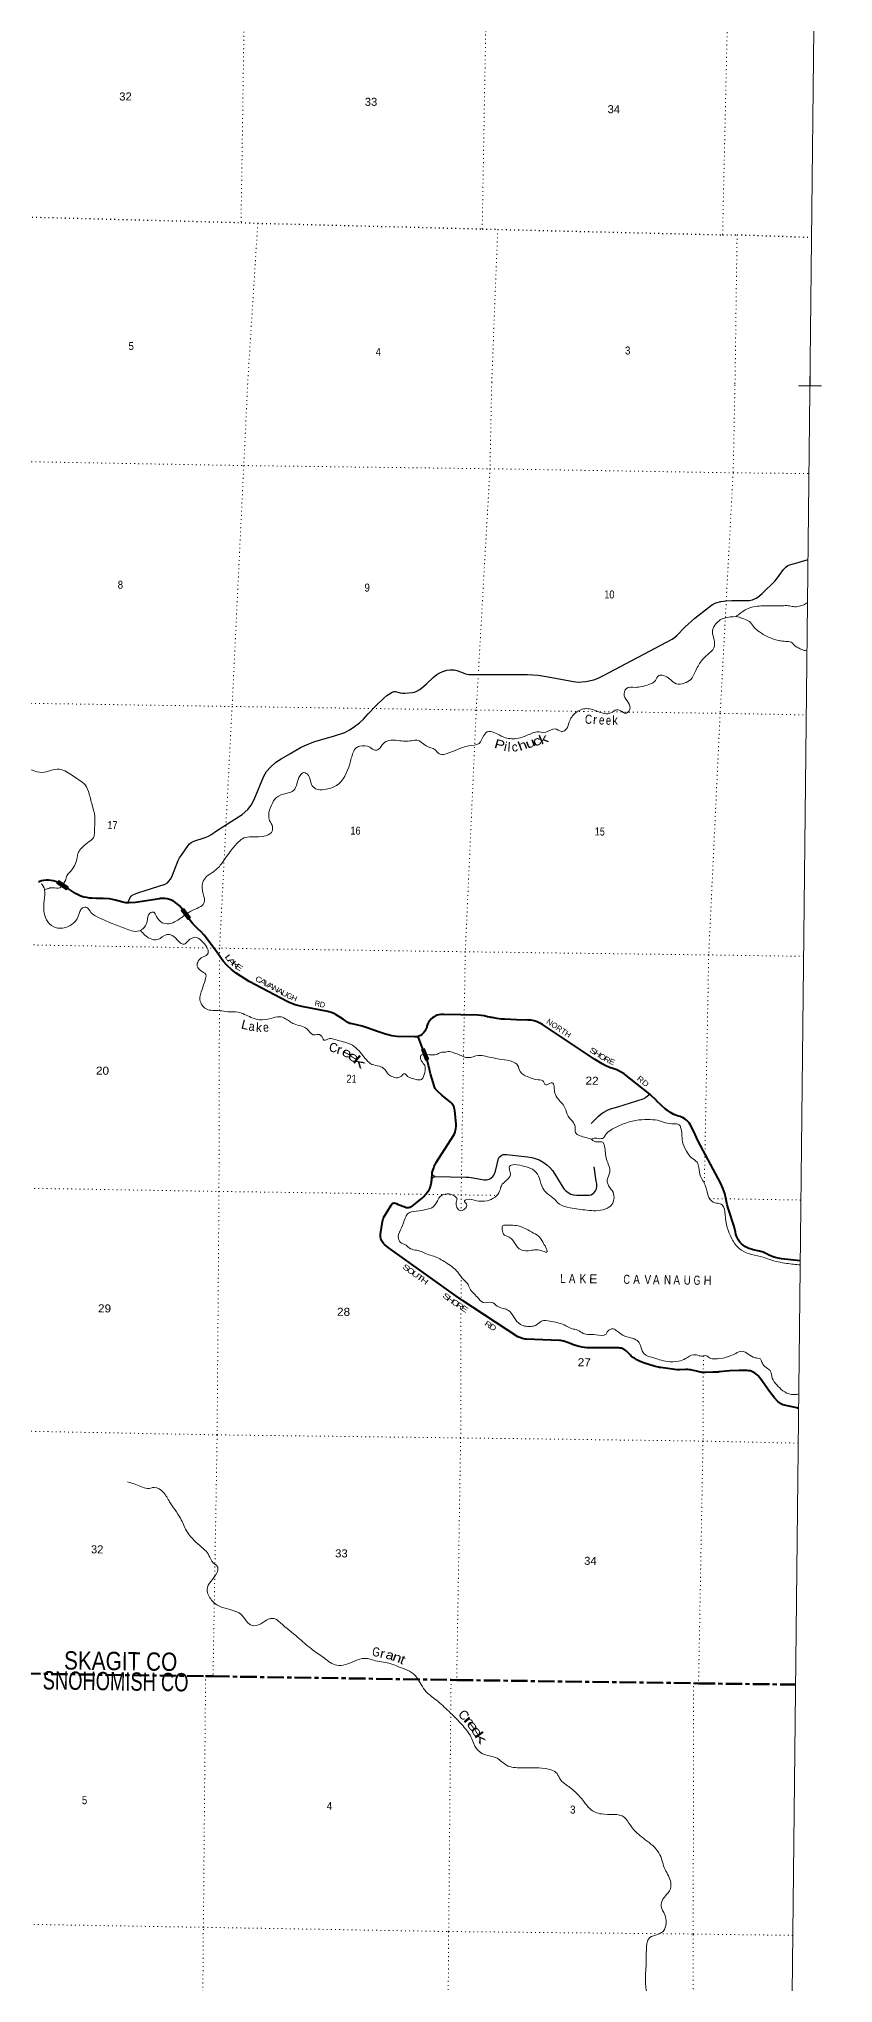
# Model space of a CAD drawing. Header units: feet. Extents: x -493433 to -244333, y 184684 to 373072.
# Drawn here: x -261949 to -244583, y 287865 to 330381 of the extents above; entities that cross this region are included whole.
import ezdxf
from ezdxf.enums import TextEntityAlignment as Align

# ---------------------------------------------------------------- set-up
doc = ezdxf.new("R2010")
doc.units = ezdxf.units.FT
doc.header["$LTSCALE"] = 60
doc.linetypes.add('DOTTED', pattern=[1.5, 0.3, -1.2])
doc.linetypes.add('LONG_DASH_SHORT_DASH', pattern=[9.9, 6, -1.2, 1.5, -1.2])
for name, color, linetype, lineweight in [('11', 7, 'LONG_DASH_SHORT_DASH', 60), ('12', 7, 'LONG_DASH_SHORT_DASH', 13), ('26', 7, 'Continuous', 40), ('27', 7, 'Continuous', 13), ('29', 7, 'Continuous', 25), ('39', 7, 'Continuous', 13), ('4', 7, 'Continuous', 13), ('41', 7, 'Continuous', 13), ('6', 7, 'DOTTED', 25), ('61', 7, 'Continuous', 13), ('7', 7, 'DOTTED', 13)]:
    doc.layers.add(name, color=color, linetype=linetype, lineweight=lineweight)

msp = doc.modelspace()

# ---------------------------------------------------------------- linework, layer by layer
at = {"layer": '11'}
msp.add_lwpolyline([(-276074.53, 294841.96), (-274122, 294805.95), (-273930, 294799.95), (-268761, 294715.95), (-268501, 294706.95), (-263607, 294646.95), (-263462, 294648.95), (-258304, 294575.95), (-258139, 294573.95), (-252937, 294495.95), (-252814, 294492.95), (-247634, 294422.95), (-247525, 294419.95), (-245401.9, 294392.92)], dxfattribs=at)
at = {"layer": '26'}
msp.add_line((-258657.34, 311127.43), (-258664.64, 311139.37), dxfattribs=at)
for points in [[(-261955.71, 311951.6), (-261941.35, 311957.53), (-261892.26, 311973.97), (-261841.73, 311985.2), (-261790.3, 311991.08), (-261738.53, 311991.55), (-261687, 311986.61), (-261636.27, 311976.31), (-261586.89, 311960.76), (-261564.4, 311950.99), (-261537.73, 311939.42)], [(-258664.64, 311139.37), (-258834.5, 311370.18), (-258884.62, 311427), (-258920.52, 311462.51), (-258959.93, 311494.07), (-259002.42, 311521.34), (-259047.53, 311544.02), (-259094.77, 311561.85), (-259143.61, 311574.66), (-259193.52, 311582.28), (-259243.95, 311584.65), (-259294.36, 311581.74), (-259314, 311579.15), (-259837, 311496.95), (-259978.7, 311486.92), (-259979.54, 311486.84), (-260013.97, 311485.51), (-260048.36, 311487.79), (-260082.33, 311493.65), (-260115.49, 311503.03), (-260191.31, 311527.06), (-260270.55, 311548.85), (-260406.78, 311574.34), (-260544.93, 311585.44), (-260655.6, 311583.03), (-260680.47, 311582.48), (-260705.6, 311583.91), (-260792.45, 311588.82), (-260817.57, 311590.25), (-260842.45, 311593.72), (-260900.37, 311601.81), (-260966.21, 311615.17), (-261030.29, 311635.34), (-261091.92, 311662.1), (-261150.4, 311695.15), (-261167.32, 311706.29), (-261299.97, 311791.14), (-261537.73, 311939.42)], [(-253655.05, 308566.01), (-253680.05, 308558.04), (-253682.02, 308557.56), (-253687.02, 308556.87), (-253711.74, 308555.05), (-253737.02, 308555.87), (-254123.18, 308568.43), (-254234.01, 308581.19), (-254342.91, 308605.47), (-254374.09, 308614.67), (-254549, 308671.95), (-254772.91, 308757.37), (-254796.05, 308765.49), (-254880.86, 308789.03), (-255131.57, 308846.11), (-255151.95, 308852.61), (-255174.15, 308862.2), (-255195.22, 308874.04), (-255294, 308941.95), (-255449.88, 309039.27), (-255500.32, 309066.37), (-255553.31, 309088.05), (-255608.27, 309104.07), (-255635.02, 309109.66), (-256200.1, 309219), (-256342.14, 309256.46), (-256479.48, 309308.55), (-256524.07, 309329.13), (-257348, 309770.95), (-257633.1, 309949.7), (-257737.01, 310027.55), (-257832.21, 310115.83), (-257917.66, 310213.58), (-257955.78, 310264.75), (-258047.87, 310400.56), (-258309.26, 310743.82), (-258336.59, 310778.72), (-258402.75, 310851.13), (-258471, 310919.95), (-258552.36, 310998.98), (-258578.22, 311024.61), (-258620.48, 311073.94), (-258657.34, 311127.42)], [(-253418.89, 308893.81), (-253433.19, 308868.77), (-253437.46, 308861.29), (-253452.46, 308827.15), (-253463.82, 308791.62), (-253469.22, 308769.94), (-253479.97, 308738.73), (-253493.93, 308708.8), (-253510.94, 308680.5), (-253530.82, 308654.14), (-253553.34, 308629.99), (-253578.27, 308608.34), (-253605.32, 308589.4), (-253630.05, 308577.34), (-253655.05, 308566.01)], [(-245299.95, 303656.28), (-245709, 303705.95), (-245781.06, 303716.54), (-245781.61, 303716.64), (-245850.14, 303732.11), (-245916.68, 303754.66), (-245980.5, 303784.04), (-246013, 303801.95), (-246037.7, 303815.95), (-246111.63, 303847.81), (-246192.18, 303873.14), (-246327.71, 303903.81), (-246375.94, 303913.89), (-246422.84, 303928.96), (-246467.92, 303948.85), (-246510.67, 303973.34), (-246550.62, 304002.16), (-246587.35, 304035.01), (-246620.44, 304071.51), (-246649.53, 304111.27), (-246674.31, 304153.85), (-246694.5, 304198.79), (-246709.88, 304245.6), (-246718.9, 304285.64), (-246746, 304406.95), (-246868, 304790.95), (-246897.77, 304884.66), (-246931.35, 305032.3), (-246953.45, 305129.8), (-246993.31, 305251.65), (-247045.68, 305368.66), (-247533, 306273.95), (-247634, 306498.95), (-247710.15, 306640.48), (-247733.66, 306675.11), (-247760.66, 306707.1), (-247790.86, 306736.08), (-247823.92, 306761.75), (-247859.48, 306783.82), (-247897.16, 306802.06), (-247927.92, 306813.54), (-247982.48, 306830.38), (-248063.25, 306863.2), (-248140.16, 306904.29), (-248212.34, 306953.19), (-248244.79, 306979.33), (-248434.67, 307152.31), (-248438, 307154.95), (-248592, 307303.95), (-249143.39, 307742.47), (-249150.18, 307747.14), (-249229.1, 307794.98), (-249312.58, 307834.31), (-249399.71, 307864.7), (-249474.42, 307889.54), (-249564.2, 307929.12), (-249635.68, 307967.02), (-249797.99, 308069.21), (-250912.29, 308811.52), (-250935.18, 308826.64), (-250994.26, 308859.71), (-251056.47, 308886.42), (-251121.14, 308906.48), (-251187.55, 308919.68), (-251254.97, 308925.85), (-251506, 308931.95), (-251770.5, 308941.86), (-251834.08, 308945.37), (-251933.85, 308959.49), (-252038.18, 308978.25), (-252064.27, 308982.95), (-252088.18, 308987.03), (-252138.79, 308998.31), (-252164.11, 309003.95), (-252188.79, 309010.21), (-252212.43, 309016.21), (-252281.43, 309027.25), (-252351.2, 309031), (-253096.32, 309047.08), (-253125.85, 309047.9), (-253163.94, 309045.41), (-253201.56, 309038.95), (-253238.3, 309028.59), (-253273.76, 309014.46), (-253307.54, 308996.69), (-253339.28, 308975.49), (-253368.63, 308951.08), (-253395.27, 308923.75), (-253399.2, 308918.77), (-253418.89, 308893.81)], [(-253461.21, 308053.4), (-253559.35, 308313.57), (-253645.57, 308541.01), (-253655.05, 308566.01)], [(-253344.82, 305609.89), (-253317.11, 305694.61), (-253308.84, 305719.92), (-253298.1, 305744.61), (-253295.43, 305750.76), (-253291.1, 305758.42), (-253277.11, 305782.76), (-253260.7, 305808.42), (-252883.69, 306398.03), (-252864.08, 306435), (-252848.36, 306473.99), (-252836.81, 306514.41), (-252829.54, 306555.82), (-252826.64, 306597.76), (-252828.14, 306639.77), (-252853.76, 306948.89), (-252858.16, 306977.04), (-252865.47, 307004.58), (-252875.63, 307031.2), (-252888.51, 307056.61), (-252903.97, 307080.54), (-252921.86, 307102.72), (-252941.96, 307122.91), (-252946.33, 307126.77), (-253136.72, 307281.06), (-253139.38, 307283.29), (-253224.97, 307362.98), (-253267.47, 307407.46), (-253273.51, 307415.1), (-253283.44, 307430.01), (-253291.77, 307445.88), (-253298.39, 307462.52), (-253387, 307748.95), (-253423.16, 307912.91), (-253427.58, 307933.47), (-253453.68, 308026.53), (-253461.21, 308053.4)], [(-252690.39, 302795.18), (-252834.81, 302891.46), (-254309, 303950.95), (-254392.83, 304020.37), (-254411.52, 304038.2), (-254428.25, 304057.89), (-254442.83, 304079.21), (-254455.09, 304101.94), (-254464.92, 304125.83), (-254472.19, 304150.62), (-254476.84, 304176.03), (-254478.8, 304201.79), (-254478.06, 304227.61), (-254476.3, 304243.13), (-254438.78, 304519.92), (-254431.52, 304550.85), (-254421.08, 304580.85), (-254407.55, 304609.59), (-254404.36, 304615.38), (-254245.21, 304876.95), (-254230.03, 304901.9), (-254205, 304920.58), (-254199.67, 304922.42), (-254193.63, 304923.82), (-254187.47, 304924.59), (-254182.35, 304924.68), (-254157.24, 304918.74), (-254132.35, 304909.8), (-254091, 304894.95), (-253949.92, 304839.16), (-253934.29, 304833.39), (-253917.48, 304829.09), (-253900.31, 304826.56), (-253882.97, 304825.84), (-253865.65, 304826.93), (-253848.54, 304829.83), (-253831.83, 304834.51), (-253815.7, 304840.9), (-253810.87, 304843.43), (-253785.82, 304858.59), (-253760.87, 304878.62), (-253596.67, 305010.44), (-253571.85, 305030.37), (-253546.67, 305054.6), (-253532.72, 305068.03), (-253509, 305093.14), (-253489.49, 305118.03), (-253417.66, 305209.69), (-253411.84, 305217.97), (-253404.91, 305230.02), (-253399.28, 305242.73), (-253395.01, 305255.95), (-253372.75, 305348.9), (-253366.91, 305373.28), (-253362.11, 305398.9), (-253362.11, 305398.94), (-253359.75, 305424.38), (-253358.58, 305448.94), (-253352.99, 305566.95)], [(-253352.91, 305566.95), (-253352.32, 305573.98), (-253349.46, 305592.12), (-253344.72, 305609.86)], [(-245335.4, 300435.54), (-245341.63, 300435.96), (-245350.2, 300437.06), (-245358.55, 300438.6), (-245374.16, 300441.67), (-245683.96, 300512.37), (-245712.84, 300525.19), (-245740.22, 300540.97), (-245765.81, 300559.52), (-245789.31, 300580.64), (-245872.6, 300670.23), (-245977.27, 300805.33), (-246167, 301070.95), (-246221.88, 301144.53), (-246245.06, 301169.37), (-246270.7, 301191.64), (-246298.54, 301211.12), (-246328.25, 301227.57), (-246359.53, 301240.83), (-246392.02, 301250.75), (-246425.37, 301257.22), (-246459.21, 301260.17), (-246461.02, 301260.16), (-246486.4, 301259.99), (-246511.02, 301260.46), (-246637.98, 301262.92), (-246838.69, 301254.95), (-247075.61, 301230.2), (-247090.15, 301228.54), (-247211.98, 301221.86), (-247369.93, 301219.29), (-247394.24, 301218.89), (-247419.93, 301218.84), (-247438.75, 301219.07), (-247476.45, 301223.51), (-247488.48, 301226.22), (-247538.48, 301237.5), (-247693.85, 301272.62), (-247721.49, 301278), (-247761.64, 301282.15), (-247802, 301282.09), (-247942.96, 301277.56), (-247943.25, 301277.55), (-247992.29, 301277.46), (-248041.06, 301282.49), (-248351.97, 301324.79), (-248376.66, 301328.15), (-248401.97, 301332.41), (-248439.22, 301339.16), (-248494.53, 301355.31), (-248728.9, 301430.26), (-248742.74, 301434.63), (-248801.62, 301457.44), (-248857.8, 301486.29), (-248928.51, 301528.02), (-248953.41, 301542.72), (-248978.51, 301559.94), (-248979.04, 301560.31), (-248998.72, 301577.43), (-249016.5, 301596.51), (-249083.09, 301671.99), (-249105.43, 301692.13), (-249129.75, 301709.82), (-249155.79, 301724.88), (-249183.25, 301737.13), (-249211.85, 301746.44), (-249241.27, 301752.71), (-249271.17, 301755.87), (-249276, 301756.08), (-249921, 301758.61), (-249945.42, 301758.71), (-249971, 301759.25), (-250020.81, 301764.06), (-250070.7, 301774.21), (-250165.36, 301796.53), (-250190.24, 301802.39), (-250215.36, 301810.47), (-250259.32, 301824.95), (-250284.56, 301833.26), (-250309.32, 301842.46), (-250470.84, 301902.45), (-250476.72, 301904.43), (-250506.26, 301912.36), (-250536.47, 301917.16), (-250567.01, 301918.78), (-251293.98, 301945.45), (-251309.56, 301946.8), (-251353.07, 301953.71), (-251395.62, 301965.13), (-251436.75, 301980.94), (-251476, 302000.95), (-252690.39, 302795.18)]]:
    msp.add_lwpolyline(points, dxfattribs=at)
at = {"layer": '29'}
for p, q in [((-251726.11, 305983.18), (-251268.91, 305936.1)), ((-253282.75, 305500.22), (-252612.41, 305491.59))]:
    msp.add_line(p, q, dxfattribs=at)
for points in [[(-248102.57, 317256.31), (-248044.01, 317295.37), (-248003.89, 317334.43), (-247817.39, 317521.03), (-247604.86, 317716.32), (-247244.85, 317998.4), (-247207.99, 318022.26), (-247145.1, 318046.13), (-247041, 318076.51), (-246919.56, 318093.86), (-246798.11, 318102.55), (-246420.76, 318102.55), (-246380.64, 318104.71), (-246342.69, 318115.56), (-246268.95, 318150.28), (-246228.83, 318174.14), (-246134.49, 318254.44), (-245856.9, 318519.16), (-245822.2, 318562.55), (-245670.39, 318775.19), (-245619.43, 318827.26), (-245570.63, 318861.99), (-245533.77, 318879.34), (-245397.14, 318918.4), (-245131.14, 318996.9)], [(-252620.99, 316499.04), (-252585.21, 316488.19), (-252546.17, 316481.68), (-251268, 316479.95), (-251029.19, 316468.67), (-250810.15, 316433.95), (-250257.14, 316327.63), (-250157.38, 316316.78), (-249988.22, 316325.46), (-249812.56, 316366.68), (-249721.48, 316399.23), (-249605.18, 316458.91), (-248102.57, 317256.31)], [(-254571.72, 315804.7), (-254410.15, 315963.1), (-254338.59, 316021.68), (-254223.65, 316097.63), (-254182.44, 316112.81), (-254158.59, 316110.64), (-254052.32, 316082.44), (-253995.93, 316073.76), (-253950.39, 316073.76), (-253779.07, 316084.61), (-253733.52, 316095.46), (-253685.81, 316117.15), (-253622.92, 316154.04), (-253531.84, 316223.48), (-253471.11, 316275.55), (-253325.81, 316418.76), (-253245.57, 316483.86), (-253180.51, 316520.74), (-253119.79, 316546.78), (-253028.7, 316574.99), (-252957.14, 316583.67), (-252914.85, 316585.83), (-252872.56, 316583.67), (-252807.5, 316570.65), (-252707.74, 316531.59), (-252620.99, 316499.04)], [(-257505.94, 313417.88), (-257381.25, 313528.55), (-257307.51, 313624.02), (-257242.45, 313745.53), (-257029.92, 314257.61), (-256969.2, 314361.76), (-256886.79, 314457.23), (-256765.34, 314565.72), (-256652.57, 314639.5), (-256461.73, 314747.99), (-256227.51, 314882.52), (-256080.04, 314951.95), (-255915.22, 315012.71), (-255485.82, 315138.56), (-255260.28, 315216.67), (-255160.52, 315268.75), (-255078.11, 315320.82), (-254940.39, 315427.15), (-254852.07, 315506.98), (-254747.97, 315619.81), (-254571.72, 315804.7)], [(-260004.79, 311486.83), (-259952.2, 311603.91), (-259931.6, 311632.12), (-259907.74, 311653.82), (-259875.21, 311671.18), (-259787.38, 311708.06), (-259188.83, 311899), (-259140.03, 311927.22), (-259106.42, 311959.76), (-259070.63, 312003.16), (-259045.69, 312055.23), (-258902.56, 312411.08), (-258872.2, 312469.68), (-258833.16, 312532.59), (-258684.62, 312740.9), (-258655.33, 312775.61), (-258616.3, 312808.17), (-258559.91, 312836.37), (-258317.02, 312918.82), (-258240.04, 312947.04), (-258191.24, 312975.23), (-258065.45, 313062.03), (-257505.94, 313417.88)], [(-249874, 306660.95), (-249713.92, 306825.98), (-249655.37, 306875.89), (-249598.98, 306912.77), (-249533.92, 306947.49), (-249451.51, 306980.04), (-249291.03, 307027.77), (-248738.02, 307201.36), (-248698.98, 307218.72), (-248675.13, 307238.24), (-248593.78, 307305.68)], [(-252612.41, 305491.59), (-252546.75, 305487.19), (-252494.16, 305479.59), (-252210.07, 305434.03), (-252187.84, 305432.94), (-252161.27, 305432.95), (-252128.46, 305438.75), (-252092.13, 305453.95), (-252057.18, 305474.17), (-252020.85, 305506.72), (-252001.88, 305533.84), (-251986.15, 305564.22), (-251965.01, 305620.63), (-251897.79, 305896.19), (-251882.6, 305924.4), (-251858.75, 305948.27), (-251829.47, 305968.89), (-251798.03, 305982.98), (-251774.17, 305985.16), (-251726.11, 305983.18)], [(-251268.91, 305936.1), (-251172.36, 305921.16), (-251096.45, 305899.46), (-251007.54, 305864.75), (-250920.79, 305817.01), (-250840.55, 305760.6), (-250775.49, 305699.84), (-250721.27, 305636.92), (-250667.06, 305554.46), (-250474.05, 305237.67), (-250435.01, 305194.27), (-250378.63, 305150.88), (-250320.07, 305120.5), (-250265.86, 305103.14), (-250189.95, 305094.46), (-249916.7, 305094.46), (-249875.5, 305103.14), (-249842.97, 305122.67), (-249808.27, 305153.05), (-249782.24, 305189.93), (-249758.39, 305233.33), (-249749.71, 305294.09), (-249751.88, 305341.82), (-249762.73, 305402.58), (-249807, 305712.95)], [(-253282.75, 305500.22), (-253310.12, 305490.97), (-253322.87, 305483.91), (-253336.69, 305474.7), (-253358.29, 305455.06)], [(-253282.75, 305500.22), (-253306.87, 305512.13), (-253321.78, 305521.89), (-253332.9, 305531.65), (-253353.57, 305554.7)]]:
    msp.add_lwpolyline(points, dxfattribs=at)
at = {"layer": '39'}
for points in [[(-265540.56, 323029.23), (-265335.27, 322688.14), (-265122.49, 322408.94), (-265057.75, 322242.57), (-265136.47, 322055.69), (-265241.37, 321873.16), (-265188.92, 321690.79), (-264962.82, 321338.72), (-264885.05, 321073.25), (-264843.64, 320804.16), (-264874.98, 320523.82), (-264827.85, 320224.38), (-264835.13, 319929.62), (-264961.43, 319636.27), (-265168.1, 319372.16), (-265266.93, 319191.58), (-265285.18, 318999.94), (-265176.76, 318770.45), (-264909.82, 318646.1), (-264624.19, 318570.01), (-264516.16, 318487.94), (-264522.26, 318300.2), (-264526.31, 318116.48), (-264433.03, 317794.27), (-264281.39, 317459.25), (-264243.65, 317222.52), (-264214.27, 316959.63), (-264223.82, 316642.68), (-264220.2, 316422.52), (-264130.38, 316152.86), (-263839.11, 315491.04), (-263784.25, 315342.96), (-263730.47, 315187.65), (-263709.49, 314988.66), (-263670.48, 314867.03), (-263544.69, 314748.4), (-263149.64, 314533.67), (-262895.68, 314512.48), (-262686.04, 314497.87), (-262319.63, 314428.89), (-262092.15, 314385.8), (-261880.82, 314340.87), (-261504.81, 314411.12), (-261344.09, 314350.65), (-261071.67, 314173.73), (-260937.69, 314067.13), (-260849.05, 313872.2), (-260775.43, 313596.67), (-260727.35, 313384.05), (-260730.22, 313123.57), (-260758.8, 312909.85), (-260883.05, 312802.27), (-261031.77, 312670.75), (-261095.46, 312566.5), (-261131.65, 312395.27), (-261230.54, 312208.63), (-261336.9, 312076.61), (-261401.21, 311915.81), (-261409.89, 311906.77)], [(-246705.63, 317748.89), (-246604.14, 317828.76), (-246401.51, 317942.07), (-246080.37, 317983.71), (-245795.85, 317985.29), (-245662.67, 317986.16), (-245533.56, 317983.03), (-245422.74, 317961.89), (-245295.48, 317980.98), (-245183.83, 318026.43), (-245141.81, 318052.37)], [(-258705.74, 311261.83), (-258628, 311305.26), (-258441.44, 311391.9), (-258339.58, 311481.57), (-258355.51, 311683.71), (-258362.74, 311942.29), (-258284.76, 312062.53), (-258132.29, 312167.75), (-257965.06, 312331.37), (-257844.18, 312499.57), (-257737.64, 312647.74), (-257555.89, 312847.53), (-257432.04, 312918.76), (-257258.44, 312928.81), (-257034.34, 312944.32), (-256863.94, 313029.14), (-256840.44, 313148.01), (-256905.44, 313290.15), (-256924.28, 313411.54), (-256865.48, 313620.87), (-256754.64, 313793.23), (-256543.88, 313879.58), (-256379.74, 313946.29), (-256307.51, 314092.85), (-256236.9, 314275.79), (-256157.57, 314335.43), (-256057.38, 314273.66), (-255986.9, 314078.95), (-255899.19, 313982.99), (-255699.63, 313968.5), (-255444.52, 314052.3), (-255152.83, 314525.44), (-255077.45, 314774.96), (-255019.9, 314871.21), (-254934.74, 314910.59), (-254711.02, 314891.77), (-254594.76, 314823.74), (-254527.99, 314841.13), (-254413.54, 314975.07), (-254307.96, 315036.42), (-254094.12, 315035.9), (-253801.62, 315034.44), (-253678.42, 315047.11), (-253484.14, 314919.59), (-253285.38, 314832.41), (-253175.49, 314736.19), (-253026, 314754.6), (-252795.07, 314840.72), (-252548.07, 314920.58), (-252325.56, 314974.48), (-252222.79, 315146.93), (-252112.86, 315236.51), (-251963.99, 315198.38), (-251717.05, 315090.43), (-251428.51, 315095.08), (-251175.26, 315193.05), (-251061.92, 315226.03), (-250866.3, 315219.66), (-250661.73, 315293.97), (-250525.19, 315235.8), (-250440.18, 315261.05), (-250365.96, 315405.57), (-250240.51, 315622.18), (-250007.29, 315732.5), (-249741.57, 315680.87), (-249536.42, 315623.91), (-249441.4, 315642.97), (-249317.59, 315710.16), (-249198.99, 315672.4), (-249126.79, 315633.17), (-249033.18, 315706.78), (-249063.65, 315870.72), (-249148.78, 316017.14), (-249100.63, 316176.11), (-248914.76, 316200.15), (-248615.5, 316263.24), (-248467.29, 316348.31), (-248397.48, 316458.56), (-248294.56, 316461.37), (-248158.22, 316385.03), (-248012.13, 316278.28), (-247838.48, 316292.37), (-247696.35, 316375.5), (-247599.72, 316539.95), (-247461.94, 316776.61), (-247323.17, 316920.37), (-247190.48, 317062.17), (-247184.46, 317241.84), (-247222.95, 317409.91), (-247170.83, 317562.77), (-246961.38, 317713.76), (-246705.63, 317748.89)], [(-246705.63, 317748.89), (-246640.28, 317733.42), (-246534.04, 317695.1), (-246414.01, 317638.35), (-246323.15, 317531.61), (-246190.16, 317411.98), (-246026.53, 317311.99), (-245836.12, 317241.82), (-245723.6, 317215.51), (-245586.61, 317202.89), (-245480.18, 317174.67), (-245430.76, 317119.21), (-245347, 317065.14), (-245305.01, 317044.17), (-245268.2, 317027.22), (-245168.53, 317002.21), (-245153.06, 317003.85)], [(-261896.26, 311906.76), (-261877.61, 311889.17), (-261822.93, 311724.94), (-261839.82, 311474.72), (-261753.46, 311073.83), (-261567.29, 310942.37), (-261294.56, 310977.5), (-261115.27, 311136.93), (-261050.98, 311295.7), (-260995.63, 311375.82), (-260898.67, 311386.79), (-260831, 311303.18), (-260634.84, 311163.53), (-260309.63, 311018.29), (-260002.21, 310905.59), (-259839.27, 310863.26), (-259669.12, 310925.86), (-259584.72, 311078.34), (-259520.17, 311261.35), (-259437.2, 311284.59), (-259379.7, 311193.03), (-259256.18, 311052.22)], [(-261409.89, 311906.77), (-261491.1, 311813.89), (-261650.41, 311819.82), (-261761.62, 311796.91), (-261829.82, 311775.65)], [(-259256.18, 311052.22), (-259109.15, 311030.28), (-258941.02, 311092.9), (-258705.74, 311261.83)], [(-259726, 310879.95), (-259518.22, 310705.96), (-259346.95, 310687.77), (-259154.14, 310792.51), (-259035.29, 310776.96), (-258899.53, 310648.12), (-258773.16, 310581.99), (-258693.71, 310651.73), (-258501.17, 310732.24), (-258371.13, 310633.76), (-258257.87, 310476.91), (-258261.14, 310363.86), (-258372.79, 310300.56), (-258464.54, 310212.79), (-258485.94, 310101.97), (-258414.35, 310008.23), (-258300.31, 309922.05), (-258313.79, 309797), (-258382.61, 309593.85), (-258427.48, 309366.18), (-258294.47, 309170.73), (-257988.3, 309128.72), (-257821.1, 309106.54), (-257595.25, 309097.79), (-257312.06, 308983.35), (-257129.06, 308930.69), (-256880.58, 308962.07), (-256680.46, 308998.06), (-256569.89, 308962.41), (-256367.5, 308838.84), (-256088.26, 308732.52), (-255952.5, 308603.68), (-255781.18, 308589.52), (-255717.77, 308485.78), (-255596.36, 308518.66), (-255465.47, 308496.91), (-255137.75, 308396.08), (-254979.62, 308283.13), (-254754.54, 308021.96), (-254666.5, 307956.29), (-254503.54, 307915.98), (-254395.28, 307854.11), (-254305.78, 307737.93), (-254203.53, 307680.17), (-254076.57, 307668.56), (-254021.75, 307700.22), (-253956.62, 307751.95), (-253886.67, 307692.56), (-253778.26, 307644.82), (-253675.65, 307619.37), (-253586.81, 307626.39), (-253512.5, 307778.99), (-253512.82, 307932.47), (-253580.36, 308028.19), (-253597.17, 308149.56), (-253466.16, 308174.33)], [(-253466.16, 308174.33), (-253233.69, 308181.59), (-253136.4, 308222.84), (-253055.72, 308221.88), (-252999.08, 308235.35), (-252888.36, 308213.84), (-252771.82, 308172.06), (-252659.39, 308122.26), (-252566.81, 308102.98), (-252342.35, 308150.8), (-252181.16, 308132.73), (-251832.89, 308065.98), (-251585.32, 308014.57), (-251481.27, 307936.59), (-251428.35, 307796.62), (-251268.16, 307687.68), (-251030.88, 307618.21), (-250912.29, 307578.43), (-250892.72, 307523.67), (-250826.24, 307514.81), (-250724.97, 307551.97), (-250685.38, 307482.84), (-250676.61, 307363.58), (-250615.57, 307227.55), (-250446.55, 307005.42), (-250375.96, 306820.8), (-250256.53, 306673.98), (-250221.41, 306566.53), (-250216.49, 306463.48), (-250120.41, 306395.69), (-249989.72, 306355.77), (-249863, 306315.95)], [(-245300.99, 303570.01), (-245600, 303603.95), (-245968, 303686.95), (-246171, 303753.95), (-246431, 303816.95), (-246633, 303924.95), (-246798, 304142.95), (-246944, 304667.95), (-247010, 304882.95), (-247056, 304906.95), (-247167, 304926.95), (-247301, 305045.95), (-247371, 305288.95), (-247483, 305507.95), (-247522, 305697.95), (-247557, 305813.95), (-247677, 305909.95), (-247792, 306058.95), (-247877, 306263.95), (-247891, 306435.95), (-247917, 306575.95), (-247951, 306634.95), (-248072, 306655.95), (-248245, 306679.95), (-248422, 306732.95), (-248634, 306747.95), (-248900, 306730.95), (-249188, 306646.95), (-249433, 306524.95), (-249559, 306414.95), (-249606, 306348.95), (-249714, 306333.95), (-249839, 306333.95), (-249863, 306315.95)], [(-249863, 306315.95), (-249807, 306272.95), (-249686, 306264.95), (-249614, 306245.95), (-249582, 306172.95), (-249537, 305877.95), (-249468, 305595.95), (-249520, 305428.95), (-249491, 305301.95), (-249394, 305158.95), (-249377, 305007.95), (-249419, 304890.95), (-249573, 304789.95), (-249967, 304765.95), (-250333, 304820.95), (-250567, 304896.95), (-250672, 305004.95), (-250826, 305125.95), (-250930, 305247.95), (-251006, 305462.95), (-251111, 305627.95), (-251324, 305722.95), (-251560, 305762.95), (-251657, 305728.95), (-251658, 305646.95), (-251639, 305540.95), (-251731, 305412.95), (-251837, 305302.95), (-251875, 305182.95), (-251973, 305054.95), (-252151, 304973.95), (-252383, 304974.95), (-252597, 304998.95), (-252646, 304969.95), (-252602, 304898.95), (-252642, 304789.95), (-252745, 304758.95), (-252821, 304856.95), (-252819, 304965.95), (-252807, 305017.95), (-252854, 305070.95), (-253025, 305123.95), (-253165, 305076.95), (-253235, 304974.95), (-253327, 304839.95), (-253461, 304785.95), (-253695, 304745.95), (-253886, 304685.95), (-253939, 304594.95), (-254022, 304381.95), (-254091, 304184.95), (-254044, 304062.95), (-253947, 304015.95), (-253851, 303941.95), (-253584, 303863.95), (-253462, 303805.95), (-253313, 303759.95), (-253058, 303627.95), (-252790, 303411.95), (-252665, 303248.95), (-252581, 303165.95), (-252530, 303053.95), (-252362, 302865.95), (-252235, 302748.95), (-252053, 302750.95), (-251927, 302670.95), (-251792, 302616.95), (-251684, 302576.95), (-251560, 302419.95), (-251419, 302270.95), (-251161, 302227.95), (-251066, 302258.95), (-250956, 302343.95), (-250776, 302339.95), (-250467, 302259.95), (-250300, 302176.95), (-250171, 302144.95), (-250049, 302072.95), (-249775, 302043.95), (-249549, 302056.95), (-249510, 302120.95), (-249394, 302169.95), (-249292, 302110.95), (-249136, 302013.95), (-248841, 301888.95), (-248787, 301776.95), (-248712, 301622.95), (-248548, 301549.95), (-248208, 301459.95), (-247962, 301466.95), (-247810, 301520.95), (-247639, 301605.95), (-247513, 301584.95), (-247420, 301578.95), (-247383, 301588.95), (-247283, 301538.95), (-247168, 301513.95)], [(-251626.17, 304441.99), (-251467.21, 304422.37), (-251137.46, 304268.13), (-250996.94, 304172.04), (-250915.21, 304040.12), (-250847.54, 303916.4), (-250839.94, 303853.75), (-250904.43, 303864.4), (-251081.71, 303902.27), (-251202.9, 303885.15), (-251392.5, 303894.86), (-251494.85, 303968.41), (-251602.6, 304128.82), (-251694.97, 304188.16), (-251787.4, 304239.42), (-251816.88, 304342.63), (-251812.21, 304427.37), (-251751.6, 304436.94), (-251626.17, 304441.99)], [(-247168, 301513.95), (-246952, 301541.95), (-246711, 301635.95), (-246579, 301680.95), (-246437, 301617.95), (-246291, 301541.95), (-246238, 301530.95), (-246174, 301515.95), (-246140, 301446.95), (-246119, 301399.95), (-246017, 301303.95), (-245949, 301242.95), (-245914, 301096.95), (-245813, 300945.95), (-245683, 300819.95), (-245490, 300738.95), (-245376.89, 300738.93), (-245331.86, 300751.69)], [(-260010.29, 298823.66), (-259718.45, 298726.26), (-259573.52, 298680.6), (-259428.06, 298703.57), (-259225.08, 298596.84), (-259095.48, 298389.82), (-258852.03, 298030.42), (-258722.94, 297756.78), (-258432.8, 297433.31), (-258230.62, 297219.6), (-258137.04, 297053.27), (-258038.85, 296963.6), (-258062.01, 296834.6), (-258190.53, 296649.99), (-258272.59, 296471.04), (-258239.2, 296349.63), (-258083.3, 296152.48), (-257843.94, 296053.52), (-257512.08, 295911.36), (-257382.18, 295744.71), (-257249.5, 295678.97), (-257051.21, 295751.95), (-256887.13, 295837.33), (-256810.44, 295838.69), (-256665.89, 295742.57), (-256284.9, 295426.38), (-255990.21, 295171.51), (-255713.24, 294975.33), (-255435.99, 294815.48), (-255246.2, 294832.01), (-254823.48, 294965.63), (-254708.6, 294948.49), (-254547.52, 294902.69), (-254370.14, 294878.95), (-254098.41, 294789.8), (-253722.59, 294590.75), (-253509.11, 294269.96), (-253256.53, 294049.76), (-252987.97, 293809.24), (-252675.61, 293489.61), (-252484.02, 293209.38), (-252390.76, 293000.66), (-252208.16, 292865.85), (-251932.35, 292782.72), (-251721.64, 292629.5), (-251407.3, 292572.28), (-250880.76, 292559.67), (-250619.31, 292446.38), (-250545.63, 292316.55), (-250419.37, 292202.42), (-250208.77, 292035.07), (-250034.7, 291839.77), (-249898.73, 291675.09), (-249649.37, 291563.93), (-249149.51, 291490.98), (-249015.64, 291316.22), (-248811.5, 291094.42), (-248490.6, 290837.3), (-248370.79, 290670.74), (-248258.17, 290352.83), (-248131.22, 290063.07), (-248158.79, 289885.66), (-248305.48, 289699.19), (-248342.95, 289546.1), (-248265.65, 289361.73), (-248234.76, 289177.77), (-248300.69, 288996.66), (-248466.76, 288915.32), (-248620.76, 288829.85), (-248653.83, 288725.16), (-248668.88, 288335.69), (-248686.08, 287928.07), (-248636.11, 287596.58), (-248568.96, 287404.22), (-248541.89, 287248.55), (-248425.96, 287102.21), (-248381.32, 286867.66), (-248387.81, 286542.71), (-248343.29, 286292.01), (-248275.61, 286170.31), (-248222.3, 286014.41), (-248250.48, 285756.26), (-248302.99, 285482.18), (-248362.51, 285349.46), (-248546.5, 285300.58), (-248835.78, 285202.14), (-248921.97, 285182.35)]]:
    msp.add_spline(points, degree=3, dxfattribs=at)
at = {"layer": '4'}
for p, q in [((-244839.35, 322792.19), (-245339.32, 322797.34)), ((-245086.76, 323044.75), (-245091.91, 322544.78))]:
    msp.add_line(p, q, dxfattribs=at)
msp.add_lwpolyline([(-489136.84, 372822.34), (-458570.27, 372170.54), (-428002.84, 371560.78), (-397434.59, 370993.07), (-366865.58, 370467.41), (-336295.9, 369983.8), (-305725.57, 369542.24), (-275154.66, 369142.74), (-244583.22, 368785.28), (-246606.46, 184933.95), (-277430.78, 185294.37), (-308254.58, 185697.19), (-339077.78, 186142.4), (-369900.35, 186630.01), (-400722.22, 187160.02), (-431543.33, 187732.42), (-462363.63, 188347.22), (-493183.05, 189004.41)], close=True, dxfattribs=at)
msp.add_lwpolyline([(-489136.84, 372822.34), (-458570.27, 372170.54), (-428002.84, 371560.78), (-397434.59, 370993.07), (-366865.58, 370467.41), (-336295.9, 369983.8), (-305725.57, 369542.24), (-275154.66, 369142.74), (-244583.22, 368785.28), (-246606.46, 184933.95), (-277430.78, 185294.37), (-308254.58, 185697.19), (-339077.78, 186142.4), (-369900.35, 186630.01), (-400722.22, 187160.02), (-431543.33, 187732.42), (-462363.63, 188347.22), (-493183.05, 189004.41)], close=True, dxfattribs=at)
at = {"layer": '6'}
msp.add_lwpolyline([(-275682.23, 326529.05), (-273436.42, 326671.23), (-268111.37, 326524.23), (-262819.44, 326502.17), (-257528.72, 326365.04), (-257162.75, 326349.06), (-252256.14, 326225.77), (-251917.23, 326214.44), (-246999.75, 326096.49), (-246683.17, 326097.99), (-245053.61, 326042.29)], dxfattribs=at)
at = {"layer": '61'}
for points in [[(-261325.37, 311807.39), (-261346.78, 311774.46), (-261556.39, 311910.71), (-261537.73, 311939.42)], [(-261325.37, 311807.39), (-261305.9, 311837.35), (-261515.52, 311973.59), (-261537.73, 311939.42)], [(-253461.21, 308053.4), (-253494.21, 308040.61), (-253584.56, 308273.71), (-253549.4, 308287.34)], [(-253461.21, 308053.4), (-253424.28, 308067.71), (-253514.63, 308300.82), (-253549.4, 308287.34)]]:
    msp.add_lwpolyline(points, dxfattribs=at)
for points in [[(-261545.32, 311913.07), (-261513.17, 311962.52), (-261316.97, 311835), (-261349.12, 311785.53)], [(-258811.33, 311343.91), (-258841.21, 311322.02), (-258693.48, 311120.34), (-258632.97, 311164.66), (-258780.71, 311366.34)], [(-258806.6, 311337.46), (-258830.03, 311320.29), (-258691.75, 311131.52), (-258644.15, 311166.39), (-258782.44, 311355.16)], [(-253574.21, 308269.14), (-253519.2, 308290.47), (-253434.63, 308072.29), (-253489.64, 308050.95)]]:
    msp.add_lwpolyline(points, close=True, dxfattribs=at)
at = {"layer": '7'}
for p, q in [((-257162.75, 326349.06), (-257379.33, 322933.38)), ((-252047.59, 322872.44), (-251917.23, 326214.44)), ((-246683.17, 326097.99), (-246729.13, 322812.88)), ((-247288.02, 305020.78), (-245285.29, 304989.2)), ((-252718.05, 303324.95), (-252719.37, 302802.19)), ((-247419.85, 301577.37), (-247428, 299717.95)), ((-247428, 299717.95), (-247525, 294419.95))]:
    msp.add_line(p, q, dxfattribs=at)
for points in [[(-257052.5, 359118.69), (-257156.66, 353021.91), (-257230.48, 347663.49), (-257310.44, 342317.14), (-257378.14, 336948.66), (-257450.13, 331616.5), (-257528.72, 326365.04)], [(-246491.41, 358992.4), (-246585.42, 352763.73), (-246671.82, 347473.87), (-246777.54, 342064.77), (-246839.43, 336728.63), (-246882.77, 331336.09), (-246999.75, 326096.49)], [(-252256.14, 326225.77), (-252164.91, 331398.58), (-252091.1, 336759.02), (-252057.58, 342115.16), (-251986.29, 346213.81)], [(-257379.33, 322933.38), (-257469, 321049.95), (-257725, 315781.95), (-257999, 310495.95), (-258012, 305176.95), (-258052, 299853.95), (-258141, 294573.95)], [(-252047.59, 322872.44), (-252086, 320979.95), (-252386, 315703.95), (-252626, 310417.95), (-252717, 305101.95), (-252720, 304753.95)], [(-246729.13, 322812.88), (-246769, 320891.95), (-247053, 315632.95), (-247303, 310348.95), (-247398.57, 305343.94)], [(-275745.93, 321383.78), (-273556.76, 321348.01), (-268212, 321255.95), (-262835, 321145.95), (-257469, 321049.95), (-252086, 320979.95), (-246769, 320891.95), (-245110.47, 320874.94)], [(-275811.74, 316068.11), (-273636, 316021.95), (-268318, 315986.95), (-263024, 315864.95), (-257725, 315781.95), (-252386, 315703.95), (-250038.96, 315672.7)], [(-250038.96, 315672.7), (-247053, 315632.95), (-245168.55, 315597.92)], [(-245226.63, 310318.94), (-247303, 310348.95), (-252626, 310417.95), (-257999, 310495.95), (-263240, 310586.95), (-268423, 310718.95), (-268932.97, 310720.19)], [(-275942.76, 305486.2), (-273863, 305457.95), (-268542, 305398.95), (-263310, 305265.95), (-258012, 305176.95), (-252717, 305101.95), (-251934, 305089.95)], [(-252720.12, 302505.34), (-252727, 299786.95), (-252814, 294492.95)], [(-245343.79, 299673.05), (-247428, 299717.95), (-252727, 299786.95), (-258052, 299853.95), (-263391, 299955.95), (-268655, 300058.95), (-273974, 300155.95), (-276008.16, 300203.22)], [(-258465.34, 277113.46), (-258441.13, 278328.69), (-258395.78, 283718.19), (-258352.69, 289085.5), (-258304, 294575.95)], [(-252937, 294495.95), (-252989.49, 288993.46), (-253001.76, 287204.48)], [(-247642.42, 283466.95), (-247642.46, 283596.4), (-247642.03, 288937.96), (-247634, 294422.95)], [(-276142.22, 289373.58), (-273978.65, 289329.85), (-268557, 289244.95), (-263679.61, 289175.09), (-258352.69, 289085.5), (-252989.49, 288993.46), (-247642.03, 288937.96), (-245462.24, 288908.91)]]:
    msp.add_lwpolyline(points, dxfattribs=at)

# ---------------------------------------------------------------- texts
at = {"layer": '12'}
for s, width, p in [('SKAGIT CO', 0.85, (-261401.72, 294724.58)), ('SNOHOMISH CO', 0.75, (-261868.18, 294288.47))]:
    msp.add_text(s, height=400, rotation=359.189, dxfattribs=dict(at, width=width)).set_placement(p)
at = {"layer": '27'}
for s, rotation, width, p in [('L', 307.304, 1.75, (-257848.06, 310248.27)), ('A', 312.029, 1.75, (-257777.56, 310165.1)), ('K', 316.944, 1.7, (-257691.86, 310089.1)), ('E', 324.296, 1.5, (-257606.5, 310030.29)), ('C', 331.327, 1.2, (-257173.43, 309760.83)), ('A', 331.312, 1.35, (-257076.23, 309708.14)), ('V', 331.244, 1.35, (-256990.27, 309661.23)), ('A', 331.244, 1.35, (-256901.79, 309613.67)), ('N', 331.364, 1.2, (-256798.03, 309558.86)), ('A', 332.571, 1.3, (-256697.82, 309502.06)), ('U', 332.571, 1.2, (-256600.94, 309449.28)), ('G', 333.872, 1.05, (-256492.41, 309395.87)), ('R', 348.858, 0.85, (-255871.15, 309227.29)), ('D', 348.858, 0.85, (-255760.31, 309203.89)), ('S', 326.632, 1.45, (-249861.97, 308199.91)), ('H', 327.05, 1.25, (-249763.46, 308135.68)), ('O', 327.285, 1.25, (-249657.63, 308067.47)), ('R', 331.438, 1.2, (-249550.11, 308005.97)), ('E', 336.912, 1.15, (-249439.35, 307957.63)), ('S', 324.295, 1.5, (-253949.13, 303459.09)), ('O', 324.295, 1.3, (-253848.92, 303387.07)), ('U', 324.295, 1.4, (-253747.75, 303313.23)), ('T', 324.295, 1.7, (-253646.3, 303241.76)), ('H', 324.295, 1.35, (-253550.19, 303174.13)), ('S', 324.295, 1.5, (-253072.15, 302828.06)), ('H', 324.314, 1.35, (-252976.16, 302757.1)), ('O', 326.311, 1.25, (-252874.51, 302689.57)), ('R', 326.588, 1.3, (-252775.5, 302624.01)), ('E', 326.815, 1.45, (-252674.96, 302558.06)), ('R', 326.815, 1.3, (-252156.62, 302219)), ('D', 326.815, 1.3, (-252055.31, 302154.74))]:
    msp.add_text(s, height=120, rotation=rotation, dxfattribs=dict(at, width=width)).set_placement(p, align=Align.CENTER)
msp.add_text('H', height=120, rotation=337.665, dxfattribs=at).set_placement((-256387.05, 309348.5), align=Align.CENTER)
for s, rotation, width, p in [('NORTH', 326.33, 1.05, (-250863.11, 308862.87)), ('RD', 321.505, 1.2, (-248886.5, 307625.07))]:
    msp.add_text(s, height=120, rotation=rotation, dxfattribs=dict(at, width=width)).set_placement(p)
at = {"layer": '41'}
for s, rotation, width, p in [('C', 356.476, 0.8, (-250014.3, 315408.54)), ('e', 355.285, 0.8, (-249708.5, 315393.14)), ('e', 358.997, 0.75, (-249551.64, 315382.27)), ('k', 1.374, 0.9, (-249408.64, 315379.08)), ('L', 346.344, 1.1, (-257541.51, 308745.24)), ('a', 355.212, 0.9, (-257370.84, 308694.82)), ('k', 356.797, 0.95, (-257205.9, 308667.52)), ('e', 6.806, 0.85, (-257037.77, 308662.61)), ('C', 348.135, 0.95, (-255619.33, 308245.57)), ('r', 345.071, 1.2, (-255454.69, 308196.88)), ('e', 334.246, 1.35, (-255347.78, 308167.52)), ('e', 328.241, 1.55, (-255218.66, 308096.73)), ('k', 320.675, 2.05, (-255108.4, 308023.08)), ('L', 359.254, 0.8, (-250553.82, 303175.08)), ('A', 359.254, 0.8, (-250362.1, 303172.59)), ('K', 359.254, 0.85, (-250130.5, 303169.76)), ('C', 359.254, 0.75, (-249170.47, 303157.07)), ('A', 359.254, 0.8, (-248953.55, 303154.25)), ('V', 359.254, 0.8, (-248707.26, 303151.42)), ('A', 359.254, 0.8, (-248522.88, 303148.64)), ('N', 359.254, 0.8, (-248282.45, 303148.76)), ('A', 359.254, 0.8, (-248076.46, 303142.83)), ('U', 359.254, 0.8, (-247850.73, 303140)), ('G', 359.254, 0.7, (-247633.19, 303137.06)), ('H', 359.254, 0.9, (-247416.27, 303134.23)), ('G', 352.376, 0.8, (-254670.07, 295018.9)), ('r', 347.102, 1.15, (-254505.61, 294987.51)), ('a', 343.089, 1.2, (-254384.75, 294971.28)), ('n', 339.817, 1.3, (-254236.58, 294928.3)), ('t', 336.319, 1.2, (-254071.86, 294865.37)), ('r', 311.88, 2.1, (-252687.88, 293617.9)), ('e', 306.812, 1.7, (-252614.05, 293532.35)), ('e', 303.645, 1.6, (-252519.07, 293410.05)), ('k', 305.624, 1.9, (-252441.73, 293281.46))]:
    msp.add_text(s, height=200, rotation=rotation, dxfattribs=dict(at, width=width)).set_placement(p)
for s, rotation, p in [('r', 354.739, (-249841.68, 315399.7)), ('E', 359.254, (-249918.83, 303166.82)), ('C', 313.824, (-252797.8, 293729.55))]:
    msp.add_text(s, height=200, rotation=rotation, dxfattribs=at).set_placement(p)
for s, rotation, width, p in [('P', 344.238, 1.25, (-251899.3, 314853.71)), ('u', 21.327, 1.4, (-251170.3, 314892.25)), ('c', 19.611, 1.35, (-251027.74, 314934.5)), ('k', 22.466, 1.45, (-250879.94, 314980.34)), ('h', 20.971, 1.3, (-251340.35, 314839.72))]:
    msp.add_text(s, height=200, rotation=rotation, dxfattribs=dict(at, width=width)).set_placement(p, align=Align.CENTER)
for s, rotation, p in [('i', 348.473, (-251764.53, 314809.66)), ('l', 355.838, (-251676.49, 314793.19)), ('c', 7.44, (-251533.25, 314798.93))]:
    msp.add_text(s, height=200, rotation=rotation, dxfattribs=at).set_placement(p, align=Align.CENTER)
at = {"layer": '7', "width": 1.05}
for s, p in [('32', (-260192.38, 329033.69)), ('33', (-254823.77, 328917.3)), ('34', (-249514.75, 328756.07))]:
    msp.add_text(s, height=175, dxfattribs=at).set_placement(p)
at = {"layer": '7'}
for s, rotation, width, p in [('5', 0.373, 0.9, (-259989.5, 323575.46)), ('4', 0.373, 0.9, (-254585.95, 323447.14)), ('3', 0.373, 0.9, (-249132.63, 323478.32)), ('8', 359.319, 0.9, (-260226.7, 318357.52)), ('9', 359.319, 0.9, (-254830.89, 318295.38)), ('10', 359.319, 0.85, (-249587.34, 318146.2)), ('17', 359.319, 0.85, (-260452.14, 313101.43)), ('16', 359.319, 0.85, (-255137.66, 312981.69)), ('15', 359.319, 0.85, (-249795.95, 312962.11)), ('20', 359.319, 1.1, (-260702.59, 307732.79)), ('21', 359.319, 0.85, (-255224.45, 307554.82)), ('22', 359.319, 1.1, (-249998.17, 307513.15)), ('29', 359.319, 1.1, (-260657.51, 302533.82)), ('28', 359.319, 1.1, (-255431.3, 302459.56)), ('27', 359.319, 1.1, (-250168.14, 301355.76)), ('32', 359.319, 1.05, (-260812.49, 297264.77)), ('33', 359.319, 1.05, (-255471.95, 297176.2)), ('34', 359.319, 1.05, (-250028.32, 297013.37)), ('5', 359.319, 0.9, (-261010.21, 291778.13)), ('4', 359.319, 0.9, (-255657.47, 291651.89)), ('3', 359.319, 0.9, (-250334.48, 291572.44))]:
    msp.add_text(s, height=175, rotation=rotation, dxfattribs=dict(at, width=width)).set_placement(p)

doc.saveas('drawing.dxf')
